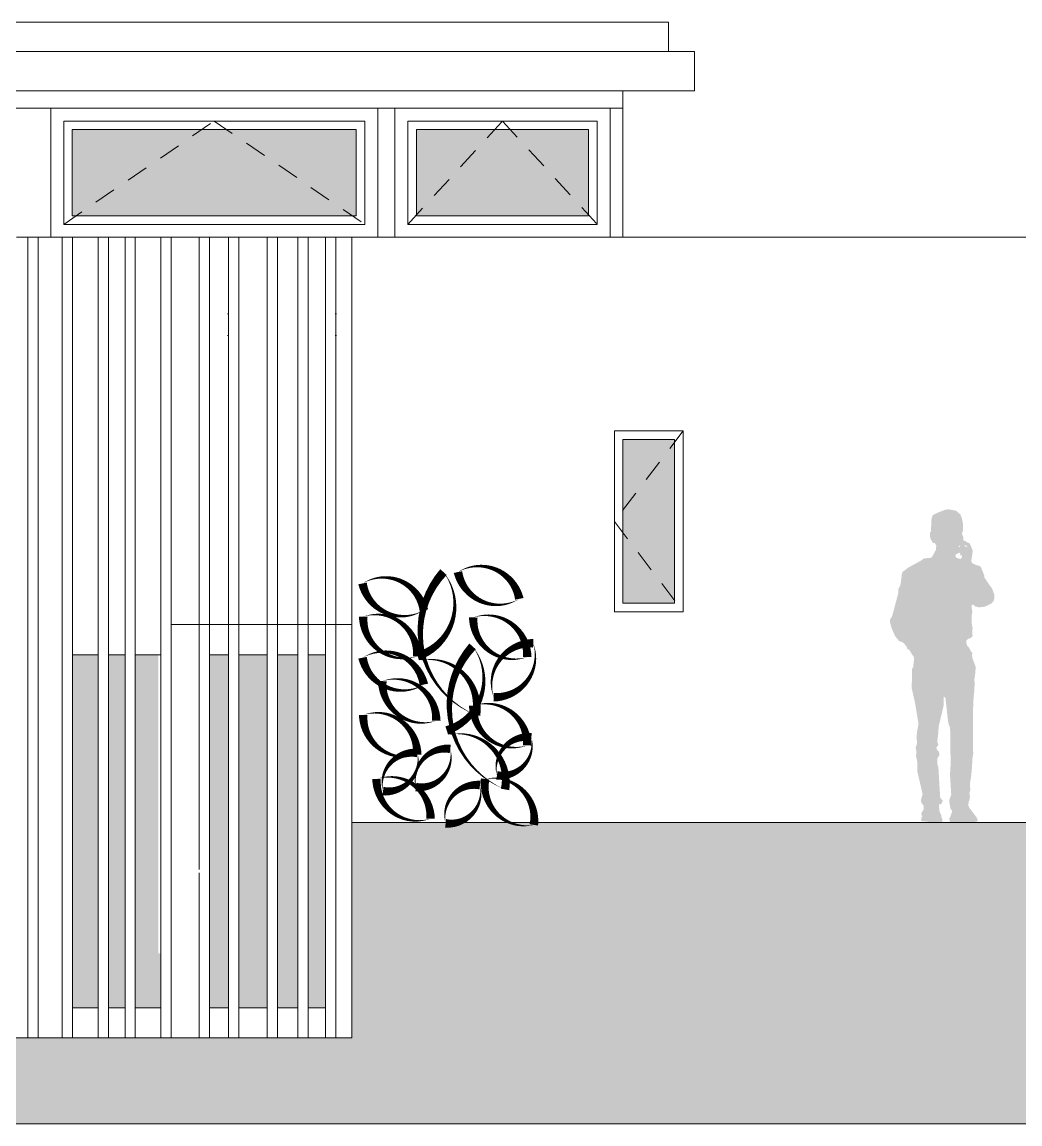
# Model space of a CAD drawing. Header units: metres. Extents: x -183 to 1639, y -350 to 198.
# Drawn here: x 735.68 to 741.48, y -183.95 to -177.55 of the extents above; entities that cross this region are included whole.
import ezdxf

# ---------------------------------------------------------------- set-up
doc = ezdxf.new("R2010")
doc.units = ezdxf.units.M
doc.header["$MEASUREMENT"] = 0
doc.linetypes.add('DASHED', pattern=[19.05, 12.7, -6.35])
for name, color, linetype in [('2 lidi', 4, 'Continuous'), ('okna', 4, 'Continuous'), ('pohled', 4, 'Continuous'), ('SRAFA', 251, 'Continuous'), ('SRAFY-TERÉN', 252, 'Continuous'), ('zariz.predmety', 203, 'Continuous')]:
    doc.layers.add(name, color=color, linetype=linetype)
doc.layers.add('FLOATINGWINDOWS', color=2, linetype='Continuous', plot=False)
pattern_1 = [(360, (205.130257, 62.7584), (0.03125, 0.0625), [0, -0.0625])]

# ---------------------------------------------------------------- blocks, each defined once
blk = doc.blocks.new('pan')
at = {"layer": '2 lidi'}
h = blk.add_hatch(color=254, dxfattribs=at)
h.dxf.hatch_style = 1
h.paths.add_polyline_path([(162.087, 139.2882), (162.087, 139.3041), (162.075, 139.3226), (162.0393, 139.455), (162.0393, 139.4736), (162.0366, 139.4868), (162.0287, 139.4987), (162.0247, 139.5146), (162.0181, 139.5703), (162.0128, 139.5822), (161.9783, 139.6073), (161.9081, 139.6457), (161.8895, 139.659), (161.8485, 139.663), (161.8392, 139.6735), (161.8286, 139.6947), (161.8207, 139.708), (161.818, 139.7358), (161.8286, 139.749), (161.8379, 139.749), (161.8511, 139.7715), (161.8551, 139.7914), (161.8538, 139.81), (161.8485, 139.8152), (161.8471, 139.8828), (161.8392, 139.9106), (161.8233, 139.9187), (161.7942, 139.9312), (161.7663, 139.9418), (161.7471, 139.9444), (161.7041, 139.9365), (161.6782, 139.9153), (161.6696, 139.8934), (161.663, 139.861), (161.6623, 139.8299), (161.665, 139.8147), (161.6689, 139.8034), (161.6696, 139.8001), (161.667, 139.7981), (161.6623, 139.7862), (161.6597, 139.763), (161.6524, 139.761), (161.6338, 139.7504), (161.6232, 139.7451), (161.6213, 139.7412), (161.6067, 139.7047), (161.6067, 139.6961), (161.6133, 139.6538), (161.6146, 139.6425), (161.6107, 139.6326), (161.6027, 139.6279), (161.5822, 139.6193), (161.5683, 139.6167), (161.559, 139.6094), (161.5384, 139.5577), (161.5384, 139.5485), (161.5073, 139.5023), (161.4941, 139.4857), (161.4901, 139.4738), (161.4855, 139.4605), (161.4815, 139.4499), (161.4808, 139.4307), (161.4848, 139.4122), (161.4947, 139.3996), (161.5113, 139.391), (161.5252, 139.3831), (161.5398, 139.3784), (161.5484, 139.3771), (161.5709, 139.3751), (161.5789, 139.3778), (161.5908, 139.3798), (161.6027, 139.3897), (161.6073, 139.3917), (161.614, 139.3851), (161.6107, 139.3625), (161.6087, 139.346), (161.6126, 139.3288), (161.6133, 139.2877), (161.6073, 139.2546), (161.6087, 139.2341), (161.6073, 139.2076), (161.6173, 139.1977), (161.6325, 139.1917), (161.6431, 139.1838), (161.6431, 139.1665), (161.6385, 139.1526), (161.6279, 139.1407), (161.6153, 139.1182), (161.6073, 139.1089), (161.6113, 139.0997), (161.608, 139.0798), (161.5888, 139.0289), (161.5921, 138.9892), (161.5967, 138.9554), (161.5954, 138.9296), (161.5974, 138.8872), (161.6014, 138.8515), (161.6047, 138.7767), (161.604, 138.7151), (161.604, 138.6694), (161.604, 138.6429), (161.6054, 138.5431), (161.6027, 138.5285), (161.6054, 138.5146), (161.6073, 138.5066), (161.612, 138.4285), (161.6166, 138.3875), (161.6213, 138.3577), (161.6232, 138.3398), (161.6193, 138.3173), (161.6259, 138.2941), (161.6219, 138.2756), (161.6266, 138.2517), (161.6312, 138.2451), (161.6299, 138.2391), (161.6292, 138.2352), (161.6338, 138.2299), (161.6266, 138.2115), (161.5961, 138.1711), (161.5835, 138.1552), (161.5822, 138.1466), (161.5782, 138.1439), (161.5775, 138.1327), (161.5967, 138.1284), (161.7398, 138.1284), (161.7425, 138.1505), (161.7365, 138.1591), (161.7253, 138.1923), (161.7339, 138.2028), (161.7359, 138.2095), (161.7425, 138.2452), (161.7425, 138.2578), (161.7312, 138.2863), (161.7385, 138.404), (161.7352, 138.4557), (161.7359, 138.5914), (161.7378, 138.6748), (161.7484, 138.7033), (161.7571, 138.7789), (161.765, 138.8488), (161.7743, 138.8567), (161.7756, 138.8037), (161.8048, 138.6806), (161.8061, 138.6488), (161.8101, 138.613), (161.8127, 138.5958), (161.8061, 138.576), (161.818, 138.5601), (161.8127, 138.5455), (161.8034, 138.5376), (161.7995, 138.5164), (161.8127, 138.4978), (161.8127, 138.4647), (161.8061, 138.4475), (161.8021, 138.38), (161.7955, 138.2701), (161.7796, 138.2502), (161.7849, 138.2422), (161.7915, 138.2303), (161.8021, 138.2316), (161.8008, 138.1946), (161.7955, 138.1813), (161.7875, 138.1641), (161.7889, 138.1535), (161.7822, 138.1482), (161.7822, 138.1284), (161.7981, 138.1284), (161.8551, 138.1284), (161.9068, 138.1337), (161.9041, 138.1548), (161.8988, 138.1588), (161.9054, 138.1734), (161.9028, 138.184), (161.8922, 138.1999), (161.8909, 138.2211), (161.9028, 138.2383), (161.9081, 138.2502), (161.9028, 138.274), (161.8975, 138.2899), (161.928, 138.421), (161.9293, 138.4833), (161.9359, 138.5098), (161.9333, 138.5415), (161.9386, 138.5561), (161.9359, 138.5667), (161.9293, 138.5852), (161.9293, 138.5998), (161.9333, 138.6104), (161.9319, 138.6329), (161.9293, 138.6568), (161.9213, 138.6978), (161.9412, 138.8183), (161.9611, 138.907), (161.9584, 139.0037), (161.9584, 139.0183), (161.9518, 139.0276), (161.9505, 139.0461), (161.9505, 139.058), (161.9465, 139.0686), (161.9492, 139.0895), (161.9531, 139.0922), (161.977, 139.1306), (161.9863, 139.1306), (161.9889, 139.1452), (162.0101, 139.1703), (162.034, 139.1796), (162.0578, 139.2087), (162.0777, 139.2537)])
h.paths.add_polyline_path([(161.6776, 139.6551), (161.6696, 139.6657), (161.6683, 139.6724), (161.6709, 139.6777), (161.6776, 139.675), (161.6789, 139.6882), (161.6842, 139.6922), (161.6948, 139.6882), (161.7027, 139.6829), (161.708, 139.675), (161.7027, 139.6644), (161.6895, 139.6591)], flags=16)
h.paths.add_polyline_path([(161.6829, 139.724), (161.6789, 139.7333), (161.6842, 139.7333), (161.6868, 139.7293), (161.6882, 139.7253)], flags=16)
h.paths.add_polyline_path([(161.6378, 139.7227), (161.6418, 139.7333), (161.6577, 139.7386), (161.6484, 139.7293)], flags=16)

msp = doc.modelspace()

# ---------------------------------------------------------------- hatches: boundary and pattern name
at = {"layer": 'SRAFA', "linetype": 'Continuous', "lineweight": 0}
for points in [[(735.9737, -178.1713), (737.6237, -178.1713), (737.6237, -178.6713), (735.9737, -178.6713)], [(737.9737, -178.1713), (738.9737, -178.1713), (738.9737, -178.6713), (737.9737, -178.6713)], [(739.4737, -179.9713), (739.1737, -179.9713), (739.1737, -180.9213), (739.4737, -180.9213)], [(735.9745, -182.9823), (736.1245, -182.9744), (736.1245, -181.2213), (735.9745, -181.2213)], [(736.1845, -182.9712), (736.28, -182.9662), (736.28, -181.2213), (736.1845, -181.2213)], [(736.4737, -181.2213), (736.34, -181.2213), (736.34, -182.963), (736.4737, -182.956)], [(736.7719, -182.9403), (736.881, -182.9346), (736.881, -181.2213), (736.7719, -181.2213)], [(736.941, -182.9314), (737.1064, -182.9227), (737.1064, -181.2213), (736.941, -181.2213)], [(737.1664, -182.9195), (737.2848, -182.9133), (737.2848, -181.2213), (737.1664, -181.2213)], [(737.4444, -181.2213), (737.3448, -181.2213), (737.3448, -182.9102), (737.4444, -182.9049)], [(737.4444, -182.9049), (737.3448, -182.9102), (737.3448, -183.2713), (737.4444, -183.2713)], [(736.1245, -182.9744), (735.9745, -182.9823), (735.9745, -183.2713), (736.1245, -183.2713)], [(736.28, -182.9662), (736.1845, -182.9712), (736.1845, -183.2713), (736.28, -183.2713)], [(736.4887, -183.2713), (736.4887, -182.9552), (736.34, -182.963), (736.34, -183.2713)], [(736.881, -182.9346), (736.7719, -182.9403), (736.7719, -183.2713), (736.881, -183.2713)], [(737.1064, -182.9227), (736.941, -182.9314), (736.941, -183.2713), (737.1064, -183.2713)], [(737.2848, -182.9133), (737.1664, -182.9195), (737.1664, -183.2713), (737.2848, -183.2713)]]:
    msp.add_hatch(color=254, dxfattribs=at).paths.add_polyline_path(points)
h = msp.add_hatch(dxfattribs=at)
h.set_pattern_fill('DOTS', color=256, style=0)
h.set_pattern_definition(pattern_1)
h.paths.add_polyline_path([(736.881, -179.4213), (736.881, -179.1228), (736.8737, -179.1228), (736.8737, -179.4213)])
h = msp.add_hatch(dxfattribs=at)
h.set_pattern_fill('DOTS', color=256, style=0)
h.set_pattern_definition(pattern_1)
h.paths.add_polyline_path([(737.5044, -179.1228), (737.5044, -179.4213), (737.5237, -179.4213), (737.5237, -179.1228)])
at = {"layer": 'SRAFY-TERÉN', "linetype": 'Continuous', "lineweight": 0}
msp.add_hatch(color=256, dxfattribs=at).paths.add_polyline_path([(729.1587, -183.4463), (727.1587, -183.4463), (727.1587, -183.9463), (765.2282, -183.9463), (765.2282, -181.4425), (756.1587, -182.1963), (737.8487, -182.1963), (737.5987, -182.1963), (737.5987, -183.4463)])

# ---------------------------------------------------------------- linework, layer by layer
at = {"layer": 'FLOATINGWINDOWS', "linetype": 'Continuous', "lineweight": 0, "flags": 128}
msp.add_lwpolyline([(729.1587, -183.4463), (727.1587, -183.4463), (727.1587, -183.9463), (765.2282, -183.9463), (765.2282, -181.4425), (756.1587, -182.1963), (737.8487, -182.1963), (737.5987, -182.1963), (737.5987, -183.4463)], close=True, dxfattribs=at)
at = {"layer": 'okna', "linetype": 'Continuous', "lineweight": 0}
for p, q in [((739.4387, -177.7167), (739.4387, -177.5463)), ((739.1737, -178.7963), (739.1737, -177.9463)), ((737.7487, -178.7963), (737.7487, -178.0463)), ((737.8487, -178.7963), (737.8487, -178.0463)), ((739.0987, -178.0463), (739.0987, -178.7963)), ((739.0987, -178.7963), (739.0987, -178.0463)), ((735.8487, -178.7963), (735.6487, -178.7963)), ((735.7145, -178.7963), (735.7745, -178.7963)), ((735.7145, -183.4463), (735.7145, -178.7963)), ((735.7745, -178.7963), (735.7745, -183.4463)), ((737.5987, -178.7963), (735.8487, -178.7963)), ((735.9145, -178.7963), (735.9745, -178.7963)), ((735.9145, -183.4463), (735.9145, -178.7963)), ((735.9745, -178.7963), (735.9745, -183.4463)), ((736.1245, -178.7963), (736.1845, -178.7963)), ((736.1245, -183.4463), (736.1245, -178.7963)), ((736.1845, -178.7963), (736.1845, -183.4463)), ((736.28, -178.7963), (736.34, -178.7963)), ((736.28, -183.4463), (736.28, -178.7963)), ((736.34, -178.7963), (736.34, -183.4463)), ((736.4887, -183.4463), (736.4887, -178.7963)), ((736.5487, -178.7963), (736.5487, -183.4463)), ((736.7119, -178.7963), (736.7719, -178.7963)), ((736.7119, -182.4686), (736.7119, -178.7963)), ((736.7719, -178.7963), (736.7719, -183.4463)), ((736.881, -178.7963), (736.941, -178.7963)), ((736.881, -183.4463), (736.881, -178.7963)), ((736.941, -178.7963), (736.941, -183.4463)), ((737.1064, -178.7963), (737.1664, -178.7963)), ((737.1064, -181.2213), (737.1064, -178.7963)), ((737.1664, -178.7963), (737.1664, -183.4463)), ((737.2848, -178.7963), (737.3448, -178.7963)), ((737.2848, -183.4463), (737.2848, -178.7963)), ((737.3448, -178.7963), (737.3448, -183.4463)), ((737.4444, -178.7963), (737.5044, -178.7963)), ((737.4444, -183.4463), (737.4444, -178.7963)), ((737.5044, -178.7963), (737.5044, -183.4463)), ((737.5987, -181.0463), (737.5987, -178.7963)), ((737.5987, -178.7963), (756.1587, -178.7963)), ((737.1064, -183.4463), (737.1064, -181.2213)), ((736.7119, -183.4463), (736.7119, -182.4886))]:
    msp.add_line(p, q, dxfattribs=at)
at = {"layer": 'okna', "linetype": 'DASHED', "lineweight": 0, "ltscale": 0.01}
for p, q in [((735.9237, -178.7213), (736.7987, -178.1213)), ((736.7987, -178.1213), (737.6737, -178.7213)), ((737.9237, -178.7213), (738.4737, -178.1213)), ((738.4737, -178.1213), (739.0237, -178.7213)), ((739.5237, -179.9213), (739.1237, -180.4463)), ((739.1237, -180.4463), (739.5237, -180.9713))]:
    msp.add_line(p, q, dxfattribs=at)
at = {"layer": 'okna', "linetype": 'Continuous', "lineweight": 0}
for points in [[(735.8487, -178.0463), (737.7487, -178.0463), (737.7487, -178.7963), (735.8487, -178.7963)], [(737.8487, -178.0463), (739.0987, -178.0463), (739.0987, -178.7963), (737.8487, -178.7963)], [(735.9237, -178.1213), (737.6737, -178.1213), (737.6737, -178.7213), (735.9237, -178.7213)], [(735.9737, -178.1713), (737.6237, -178.1713), (737.6237, -178.6713), (735.9737, -178.6713)], [(737.9237, -178.1213), (739.0237, -178.1213), (739.0237, -178.7213), (737.9237, -178.7213)], [(737.9737, -178.1713), (738.9737, -178.1713), (738.9737, -178.6713), (737.9737, -178.6713)], [(739.1237, -179.9213), (739.5237, -179.9213), (739.5237, -180.9713), (739.1237, -180.9713)], [(739.1737, -179.9713), (739.4737, -179.9713), (739.4737, -180.9213), (739.1737, -180.9213)], [(736.5487, -181.0463), (737.5987, -181.0463), (737.5987, -183.4463), (736.5487, -183.4463)]]:
    msp.add_lwpolyline(points, close=True, dxfattribs=at)
for points in [[(735.9745, -181.2213), (736.1245, -181.2213)], [(736.1845, -181.2213), (736.28, -181.2213)], [(736.34, -181.2213), (736.4887, -181.2213), (736.4887, -183.2713), (736.34, -183.2713)], [(736.7719, -181.2213), (736.881, -181.2213)], [(736.941, -181.2213), (737.1064, -181.2213)], [(737.1664, -181.2213), (737.2848, -181.2213)], [(737.3448, -181.2213), (737.4444, -181.2213), (737.4444, -183.2713), (737.3448, -183.2713)], [(736.1245, -183.2713), (735.9745, -183.2713)], [(736.28, -183.2713), (736.1845, -183.2713)], [(736.881, -183.2713), (736.7719, -183.2713)], [(737.1064, -183.2713), (736.941, -183.2713)], [(737.2848, -183.2713), (737.1664, -183.2713)]]:
    msp.add_lwpolyline(points, dxfattribs=at)
at = {"layer": 'pohled', "lineweight": 0}
for p, q in [((729.1087, -177.5463), (739.4387, -177.5463)), ((728.9587, -177.7167), (739.5887, -177.7167)), ((739.5887, -177.9463), (739.5887, -177.7167)), ((728.9587, -177.9463), (739.5887, -177.9463)), ((729.3737, -178.0463), (739.1737, -178.0463)), ((737.5987, -181.0463), (736.5487, -181.0463)), ((737.5987, -181.7963), (737.5987, -181.0463)), ((737.5987, -181.7963), (737.5987, -182.1963))]:
    msp.add_line(p, q, dxfattribs=at)
at = {"layer": 'zariz.predmety', "color": 252, "linetype": 'Continuous', "ltscale": 0.001}
for points in [[(738.1306, -180.7409, 0, 0, -0.520567), (738.1306, -180.7409, 0, 0.05, -0.520567), (737.9808, -181.2293, 0, 0.05, -0.520567), (738.0025, -181.2524, 0, 0.05, -0.520567), (738.3196, -181.5718, 0, 0.05, -0.520567), (738.1306, -180.7409, 0.05, 0.05, 0)], [(738.5714, -180.8964, 0, 0, -0.520567), (738.5714, -180.8964, 0, 0.05, -0.520567), (738.2148, -180.7409, 0, 0.05, -0.520567), (738.5714, -180.8964, 0.05, 0.05, 0)], [(738.0168, -180.9624, 0, 0, -0.520567), (738.0168, -180.9624, 0, 0.05, -0.520567), (737.6602, -180.807, 0, 0.05, -0.520567), (738.0168, -180.9624, 0.05, 0.05, 0)], [(737.6642, -181, 0, 0, -0.520567), (737.6642, -181, 0, 0.05, -0.520567), (737.978, -181.23, 0, 0.05, -0.520567), (737.6642, -181, 0.05, 0.05, 0)], [(738.3035, -181.0045, 0, 0, -0.520567), (738.3035, -181.0045, 0, 0.05, -0.520567), (738.6173, -181.2344, 0, 0.05, -0.520567), (738.3035, -181.0045, 0.05, 0.05, 0)], [(738.0168, -181.394, 0, 0, -0.520567), (738.0168, -181.394, 0, 0.05, -0.520567), (737.6602, -181.2385, 0, 0.05, -0.520567), (738.0168, -181.394, 0.05, 0.05, 0)], [(738.2995, -181.1725, 0, 0, -0.520567), (738.2995, -181.1725, 0, 0.05, -0.520567), (738.1496, -181.6609, 0, 0.05, -0.520567), (738.1713, -181.684, 0, 0.05, -0.520567), (738.4884, -182.0034, 0, 0.05, -0.520567), (738.2995, -181.1725, 0.05, 0.05, 0)], [(738.6522, -181.1542, 0, 0, -0.520567), (738.6522, -181.1542, 0, 0.05, -0.520567), (738.4223, -181.4679, 0, 0.05, -0.520567), (738.6522, -181.1542, 0.05, 0.05, 0)], [(737.7749, -181.3744, 0, 0, -0.520567), (737.7749, -181.3744, 0, 0.05, -0.520567), (738.0886, -181.6044, 0, 0.05, -0.520567), (737.7749, -181.3744, 0.05, 0.05, 0)], [(738.3037, -181.5178, 0, 0, -0.520567), (738.3037, -181.5178, 0, 0.05, -0.520567), (738.6175, -181.7478, 0, 0.05, -0.520567), (738.3037, -181.5178, 0.05, 0.05, 0)], [(737.6642, -181.5709, 0, 0, -0.520567), (737.6642, -181.5709, 0, 0.05, -0.520567), (737.978, -181.8008, 0, 0.05, -0.520567), (737.6642, -181.5709, 0.05, 0.05, 0)], [(738.4413, -181.9224, 0, 0, -0.520567), (738.4413, -181.9224, 0, 0.05, -0.520567), (738.641, -181.7001, 0, 0.05, -0.520567), (738.4413, -181.9224, 0.05, 0.05, 0)], [(737.9704, -181.99, 0, 0, -0.520567), (737.9704, -181.99, 0, 0.05, -0.520567), (738.1701, -181.7677, 0, 0.05, -0.520567), (737.9704, -181.99, 0.05, 0.05, 0)], [(737.7792, -182.0136, 0, 0, -0.520567), (737.7792, -182.0136, 0, 0.05, -0.520567), (737.9789, -181.7914, 0, 0.05, -0.520567), (737.7792, -182.0136, 0.05, 0.05, 0)], [(738.0555, -182.1732, 0, 0, -0.520567), (738.0555, -182.1732, 0, 0.05, -0.520567), (737.7417, -181.9433, 0, 0.05, -0.520567), (738.0555, -182.1732, 0.05, 0.05, 0)], [(738.1431, -182.2005, 0, 0, -0.520567), (738.1431, -182.2005, 0, 0.05, -0.520567), (738.3428, -181.9782, 0, 0.05, -0.520567), (738.1431, -182.2005, 0.05, 0.05, 0)], [(738.6558, -182.2095, 0, 0, -0.520567), (738.6558, -182.2095, 0, 0.05, -0.520567), (738.3727, -181.9428, 0, 0.05, -0.520567), (738.6558, -182.2095, 0.05, 0.05, 0)]]:
    msp.add_lwpolyline(points, format="xyseb", close=True, dxfattribs=at)

# ---------------------------------------------------------------- block references
at = {"linetype": 'Continuous', "lineweight": 0, "xscale": -1}
msp.add_blockref('pan', (902.8124, -320.3208), dxfattribs=at)

doc.saveas('drawing.dxf')
